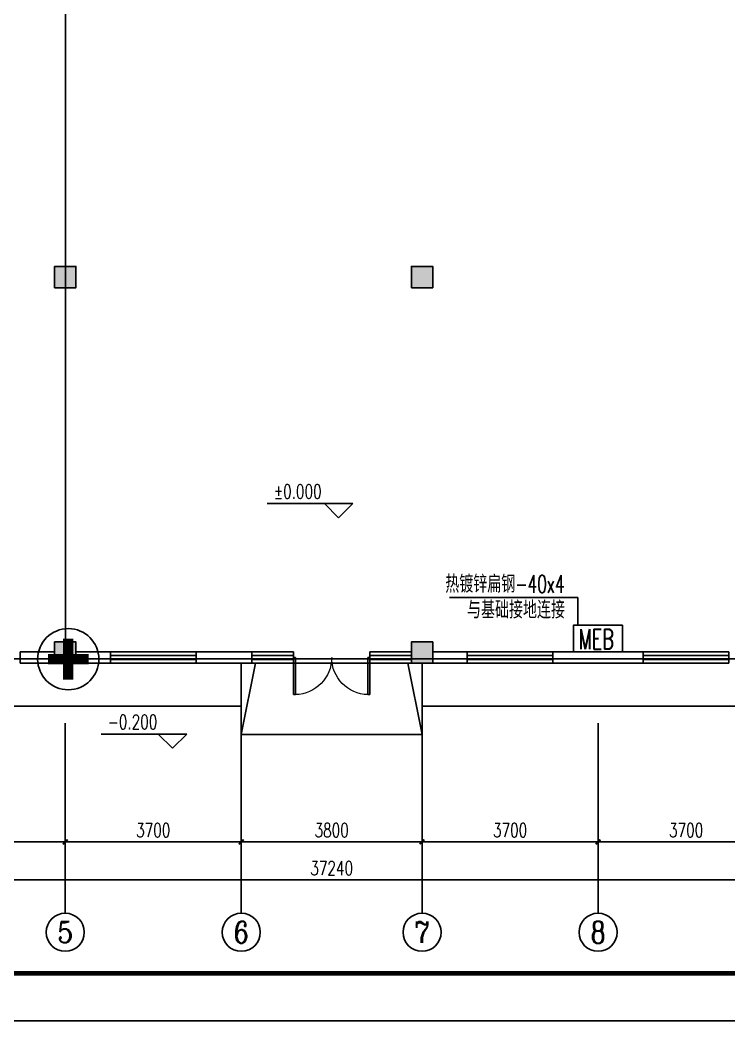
# Model space of a CAD drawing. Extents: x 343352 to 432452, y 769729 to 1078684.
# Drawn here: x 364294 to 379194, y 1036684 to 1057734 of the extents above; entities that cross this region are included whole.
import ezdxf
from ezdxf.enums import TextEntityAlignment as Align

# ---------------------------------------------------------------- set-up
doc = ezdxf.new("R2010")
doc.units = 0
doc.header["$LTSCALE"] = 1000
doc.header["$MEASUREMENT"] = 0
for name, color, linetype in [('AXIS', 3, 'Continuous'), ('AXIS_TEXT', 7, 'Continuous'), ('COLUMN', 9, 'Continuous'), ('PUB_HATCH', 8, 'Continuous'), ('PUB_TITLE', 4, 'Continuous'), ('STAIR', 2, 'Continuous'), ('TEL_TEXT', 7, 'Continuous'), ('WALL', 9, 'Continuous'), ('WINDOW', 4, 'Continuous'), ('WIRE-接地', 4, 'Continuous'), ('防雷', 6, 'Lighting')]:
    doc.layers.add(name, color=color, linetype=linetype)
doc.styles.add('_TCH_AXIS', font='COMPLEX', dxfattribs={"bigfont": 'GBCBIG'})
doc.styles.add('_TCH_DIM', font='SIMPLEX', dxfattribs={"bigfont": 'GBCBIG'})
doc.styles.add('_TCH_DIM_T3', font='SIMPLEX', dxfattribs={"width": 0.705882, "bigfont": 'GBCBIG'})
doc.styles.add('COMPLEX', font='COMPLEX')
doc.styles.add('hztxt', font='SIMPLEX', dxfattribs={"width": 0.8, "height": 3.5, "bigfont": 'HZTXT'})
doc.styles.add('TG_LINETYPE', font='SIMPLEX', dxfattribs={"width": 0.8, "height": 3, "bigfont": 'HZTXT'})
doc.linetypes.add('Lighting', pattern='A,1,[136,sr.shx,S=0.1,R=0,X=-0.5,Y=0],0', length=1)
doc.linetypes.add('TG_E', pattern='A,2,-0.4,["E",TG_LINETYPE,S=0.1,R=0,X=-0.28,Y=-0.15],0', length=2.4)
doc.dimstyles.new('_TCH_ARCH&&100', dxfattribs={"dimtxt": 297.5, "dimasz": 100, "dimexe": 250, "dimexo": 300, "dimgap": 100, "dimtad": 1, "dimdec": 0, "dimzin": 0, "dimdsep": 46, "dimtxsty": '_TCH_DIM_T3', "dimblk": 'ARCHTICK', "dimcen": 0.09, "dimclrt": 7, "dimazin": 2, "dimtfac": 1, "dimtdec": 0, "dimtix": 1, "dimtmove": 2, "dimatfit": 3, "dimfxl": 0, "dimtolj": 1, "dimtzin": 0, "dimarcsym": 0})

# ---------------------------------------------------------------- blocks, each defined once
blk = doc.blocks.new('A$C66C73A9E')
at = {"layer": '防雷', "const_width": 100}
for points in [[(300, 500), (300, 100)], [(100, 300), (500, 300)]]:
    blk.add_lwpolyline(points, dxfattribs=at)
at = {"layer": '防雷', "linetype": 'Continuous'}
blk.add_circle((300, 300), 300, dxfattribs=at)
blk = doc.blocks.new('_ArchTick')
at = {"color": 0, "linetype": 'ByBlock', "const_width": 0.4}
blk.add_lwpolyline([(-0.5, -0.5), (0.5, 0.5)], dxfattribs=at)
blk = doc.blocks.new('*D81')
at = {"layer": 'AXIS', "color": 0, "lineweight": -2}
for p, q in [((361544, 1042650), (361544, 1040200)), ((365244, 1042650), (365244, 1040200)), ((361544, 1040450), (365244, 1040450))]:
    blk.add_line(p, q, dxfattribs=at)
at = {"layer": 'Defpoints', "color": 0}
for p in [(361544, 1042950), (365244, 1042950), (365244, 1040450)]:
    blk.add_point(p, dxfattribs=at)
at = {"layer": 'AXIS', "color": 0, "lineweight": -2, "xscale": 100, "yscale": 100, "zscale": 100, "rotation": 180}
blk.add_blockref('_ArchTick', (361544, 1040450), dxfattribs=at)
at = {"layer": 'AXIS', "color": 0, "lineweight": -2, "xscale": 100, "yscale": 100, "zscale": 100}
blk.add_blockref('_ArchTick', (365244, 1040450), dxfattribs=at)
at = {"layer": 'AXIS', "color": 7, "insert": (363394, 1040698), "char_height": 297.5, "attachment_point": 5, "style": '_TCH_DIM_T3'}
blk.add_mtext('\\A1;3700', dxfattribs=at)
blk = doc.blocks.new('*D82')
at = {"layer": 'AXIS', "color": 0, "lineweight": -2}
for p, q in [((365244, 1042650), (365244, 1040200)), ((368944, 1042650), (368944, 1040200)), ((365244, 1040450), (368944, 1040450))]:
    blk.add_line(p, q, dxfattribs=at)
at = {"layer": 'Defpoints', "color": 0}
for p in [(365244, 1042950), (368944, 1042950), (368944, 1040450)]:
    blk.add_point(p, dxfattribs=at)
at = {"layer": 'AXIS', "color": 0, "lineweight": -2, "xscale": 100, "yscale": 100, "zscale": 100, "rotation": 180}
blk.add_blockref('_ArchTick', (365244, 1040450), dxfattribs=at)
at = {"layer": 'AXIS', "color": 0, "lineweight": -2, "xscale": 100, "yscale": 100, "zscale": 100}
blk.add_blockref('_ArchTick', (368944, 1040450), dxfattribs=at)
at = {"layer": 'AXIS', "color": 7, "insert": (367094, 1040698), "char_height": 297.5, "attachment_point": 5, "style": '_TCH_DIM_T3'}
blk.add_mtext('\\A1;3700', dxfattribs=at)
blk = doc.blocks.new('*D83')
at = {"layer": 'AXIS', "color": 0, "lineweight": -2}
for p, q in [((368944, 1042650), (368944, 1040200)), ((372744, 1042650), (372744, 1040200)), ((368944, 1040450), (372744, 1040450))]:
    blk.add_line(p, q, dxfattribs=at)
at = {"layer": 'Defpoints', "color": 0}
for p in [(368944, 1042950), (372744, 1042950), (372744, 1040450)]:
    blk.add_point(p, dxfattribs=at)
at = {"layer": 'AXIS', "color": 0, "lineweight": -2, "xscale": 100, "yscale": 100, "zscale": 100, "rotation": 180}
blk.add_blockref('_ArchTick', (368944, 1040450), dxfattribs=at)
at = {"layer": 'AXIS', "color": 0, "lineweight": -2, "xscale": 100, "yscale": 100, "zscale": 100}
blk.add_blockref('_ArchTick', (372744, 1040450), dxfattribs=at)
at = {"layer": 'AXIS', "color": 7, "insert": (370844, 1040698), "char_height": 297.5, "attachment_point": 5, "style": '_TCH_DIM_T3'}
blk.add_mtext('\\A1;3800', dxfattribs=at)
blk = doc.blocks.new('*D84')
at = {"layer": 'AXIS', "color": 0, "lineweight": -2}
for p, q in [((372744, 1042650), (372744, 1040200)), ((376444, 1042650), (376444, 1040200)), ((372744, 1040450), (376444, 1040450))]:
    blk.add_line(p, q, dxfattribs=at)
at = {"layer": 'Defpoints', "color": 0}
for p in [(372744, 1042950), (376444, 1042950), (376444, 1040450)]:
    blk.add_point(p, dxfattribs=at)
at = {"layer": 'AXIS', "color": 0, "lineweight": -2, "xscale": 100, "yscale": 100, "zscale": 100, "rotation": 180}
blk.add_blockref('_ArchTick', (372744, 1040450), dxfattribs=at)
at = {"layer": 'AXIS', "color": 0, "lineweight": -2, "xscale": 100, "yscale": 100, "zscale": 100}
blk.add_blockref('_ArchTick', (376444, 1040450), dxfattribs=at)
at = {"layer": 'AXIS', "color": 7, "insert": (374594, 1040698), "char_height": 297.5, "attachment_point": 5, "style": '_TCH_DIM_T3'}
blk.add_mtext('\\A1;3700', dxfattribs=at)
blk = doc.blocks.new('*D85')
at = {"layer": 'AXIS', "color": 0, "lineweight": -2}
for p, q in [((376444, 1042650), (376444, 1040200)), ((380144, 1042650), (380144, 1040200)), ((376444, 1040450), (380144, 1040450))]:
    blk.add_line(p, q, dxfattribs=at)
at = {"layer": 'Defpoints', "color": 0}
for p in [(376444, 1042950), (380144, 1042950), (380144, 1040450)]:
    blk.add_point(p, dxfattribs=at)
at = {"layer": 'AXIS', "color": 0, "lineweight": -2, "xscale": 100, "yscale": 100, "zscale": 100, "rotation": 180}
blk.add_blockref('_ArchTick', (376444, 1040450), dxfattribs=at)
at = {"layer": 'AXIS', "color": 0, "lineweight": -2, "xscale": 100, "yscale": 100, "zscale": 100}
blk.add_blockref('_ArchTick', (380144, 1040450), dxfattribs=at)
at = {"layer": 'AXIS', "color": 7, "insert": (378294, 1040698), "char_height": 297.5, "attachment_point": 5, "style": '_TCH_DIM_T3'}
blk.add_mtext('\\A1;3700', dxfattribs=at)
blk = doc.blocks.new('*D90')
at = {"layer": 'AXIS', "color": 0, "lineweight": -2}
for p, q in [((352224, 1042650), (352224, 1039400)), ((389464, 1042650), (389464, 1039400)), ((352224, 1039650), (389464, 1039650))]:
    blk.add_line(p, q, dxfattribs=at)
at = {"layer": 'Defpoints', "color": 0}
for p in [(352224, 1042950), (389464, 1042950), (389464, 1039650)]:
    blk.add_point(p, dxfattribs=at)
at = {"layer": 'AXIS', "color": 0, "lineweight": -2, "xscale": 100, "yscale": 100, "zscale": 100, "rotation": 180}
blk.add_blockref('_ArchTick', (352224, 1039650), dxfattribs=at)
at = {"layer": 'AXIS', "color": 0, "lineweight": -2, "xscale": 100, "yscale": 100, "zscale": 100}
blk.add_blockref('_ArchTick', (389464, 1039650), dxfattribs=at)
at = {"layer": 'AXIS', "color": 7, "insert": (370844, 1039898), "char_height": 297.5, "attachment_point": 5, "style": '_TCH_DIM_T3'}
blk.add_mtext('\\A1;37240', dxfattribs=at)
blk = doc.blocks.new('$DorLib2D$00000002')
for p, q in [((-0.5, 0), (-0.5, 0.4875)), ((-0.475, 0.4875), (-0.5, 0.4875)), ((-0.475, 0), (-0.475, 0.4875)), ((0.475, 0), (0.475, 0.4875)), ((0.475, 0.4875), (0.5, 0.4875)), ((0.5, 0), (0.5, 0.4875)), ((-0.5, 0), (-0.475, 0)), ((0.5, 0), (0.475, 0))]:
    blk.add_line(p, q)
at = {"lineweight": 13}
for centre, start, end in [((-0.4875, 0), 0, 88.53072), ((0.4875, 0), 91.46928, 180)]:
    blk.add_arc(centre, 0.4875, start, end, dxfattribs=at)
blk = doc.blocks.new('_FZH')
blk.add_lwpolyline([(-0.5, -0.5), (0.5, -0.5), (0.5, 0.5), (-0.5, 0.5)], close=True)
at = {"layer": 'PUB_HATCH'}
blk.add_solid([(-0.5, -0.5), (0.5, -0.5), (-0.5, 0.5), (0.5, 0.5)], dxfattribs=at)
blk = doc.blocks.new('$TCHSYS$WIN2D')
for p, q in [((-0.5, 0.5), (0.5, 0.5)), ((-0.5, 0.5), (-0.5, -0.5)), ((0.5, 0.5), (0.5, -0.5)), ((0.5, 0.167), (-0.5, 0.167)), ((0.5, -0.167), (-0.5, -0.167)), ((-0.5, -0.5), (0.5, -0.5))]:
    blk.add_line(p, q)
blk = doc.blocks.new('_AXISO')
blk.add_circle((0, 0), 0.5)
at = {"layer": 'AXIS_TEXT', "style": 'COMPLEX', "width": 1.041667}
blk.add_attdef('A', text='', height=0.56, dxfattribs=at).set_placement((-0.25, -0.28), (0.25, -0.28), align=Align.FIT)

msp = doc.modelspace()

# ---------------------------------------------------------------- linework, layer by layer
for p, q in [((373317.3, 1045592.2), (376014.4, 1045592.2)), ((376014.4, 1045592.2), (376014.4, 1045010.2))]:
    msp.add_line(p, q)
at = {"color": 2}
for points in [[(368944.3, 1043307), (351324.3, 1043307), (351324.3, 1072347), (352344.3, 1072347)], [(354144.3, 1072347), (390364.3, 1072347), (390364.3, 1043307), (372744.3, 1043307)]]:
    msp.add_lwpolyline(points, dxfattribs=at)
msp.add_lwpolyline([(376959.1, 1045010.2), (376959.1, 1044447), (375929.6, 1044447), (375929.6, 1045010.2)], close=True)
at = {"layer": 'AXIS'}
for p, q in [((371290.4, 1047564.6), (369490.4, 1047564.6)), ((370990.4, 1047264.6), (370690.4, 1047564.6)), ((370990.4, 1047264.6), (371290.4, 1047564.6)), ((365244.3, 1042949.5), (365244.3, 1038949.5)), ((368944.3, 1042949.5), (368944.3, 1038949.5)), ((372744.3, 1042949.5), (372744.3, 1038949.5)), ((376444.3, 1042949.5), (376444.3, 1038949.5)), ((367800.7, 1042718.8), (366000.7, 1042718.8)), ((367500.7, 1042418.8), (367200.7, 1042718.8)), ((367500.7, 1042418.8), (367800.7, 1042718.8))]:
    msp.add_line(p, q, dxfattribs=at)
at = {"layer": 'PUB_TITLE'}
msp.add_lwpolyline([(343352.5, 1036683.9), (402752.5, 1036683.9), (402752.5, 1078683.9), (343352.5, 1078683.9)], close=True, dxfattribs=at)
at = {"layer": 'PUB_TITLE', "const_width": 100}
msp.add_lwpolyline([(345852.5, 1037683.9), (401752.5, 1037683.9), (401752.5, 1077683.9), (345852.5, 1077683.9)], close=True, dxfattribs=at)
at = {"layer": 'STAIR'}
for p, q in [((368944.3, 1042707), (368944.3, 1044207)), ((368944.3, 1044207), (372744.3, 1044207)), ((369244.3, 1044207), (368944.3, 1042707)), ((372444.3, 1044207), (372744.3, 1042707)), ((372744.3, 1042707), (372744.3, 1044207)), ((368944.3, 1042707), (372744.3, 1042707))]:
    msp.add_line(p, q, dxfattribs=at)
at = {"layer": 'WALL'}
for p, q in [((365019.3, 1044447), (364294.3, 1044447)), ((364294.3, 1044447), (364294.3, 1044207)), ((366194.3, 1044447), (365469.3, 1044447)), ((366194.3, 1044207), (366194.3, 1044447)), ((369169.3, 1044447), (367994.3, 1044447)), ((367994.3, 1044447), (367994.3, 1044207)), ((369169.3, 1044207), (369169.3, 1044447)), ((373694.3, 1044447), (372969.3, 1044447)), ((373694.3, 1044207), (373694.3, 1044447)), ((377394.3, 1044447), (375494.3, 1044447)), ((375494.3, 1044447), (375494.3, 1044207)), ((377394.3, 1044207), (377394.3, 1044447)), ((364294.3, 1044207), (365019.3, 1044207)), ((365469.3, 1044207), (366194.3, 1044207)), ((367994.3, 1044207), (369169.3, 1044207)), ((372969.3, 1044207), (373694.3, 1044207)), ((375494.3, 1044207), (377394.3, 1044207))]:
    msp.add_line(p, q, dxfattribs=at)
at = {"layer": 'WIRE-接地', "linetype": 'TG_E', "const_width": 35}
for points in [[(354187.5, 1071311.2), (354187.5, 1052232.3), (352317.5, 1052232.3), (352317.5, 1044301), (389319.1, 1044301), (389319.1, 1058937.9), (387494.7, 1058937.9), (387494.7, 1071312.4), (354214.7, 1071312.4)], [(365252.3, 1071312.4), (365252.3, 1044301)]]:
    msp.add_lwpolyline(points, dxfattribs=at)

# ---------------------------------------------------------------- block references
at = {"layer": 'AXIS'}
ref = msp.add_blockref('_AXISO', (365244.3, 1038549.5), dxfattribs=dict(at, xscale=800, yscale=800, zscale=800))
ref.add_attrib('A', '5', dxfattribs={"layer": 'AXIS_TEXT', "height": 450.2, "style": '_TCH_AXIS', "width": 1.109827}).set_placement((365077.8, 1038324.4), (365410.9, 1038324.4), align=Align.FIT)
ref = msp.add_blockref('_AXISO', (368944.3, 1038549.5), dxfattribs=dict(at, xscale=800, yscale=800, zscale=800))
ref.add_attrib('A', '6', dxfattribs={"layer": 'AXIS_TEXT', "height": 452, "style": '_TCH_AXIS', "width": 1.097143}).set_placement((368779, 1038323.5), (369109.7, 1038323.5), align=Align.FIT)
ref = msp.add_blockref('_AXISO', (372744.3, 1038549.5), dxfattribs=dict(at, xscale=800, yscale=800, zscale=800))
ref.add_attrib('A', '7', dxfattribs={"layer": 'AXIS_TEXT', "height": 450.2, "style": '_TCH_AXIS', "width": 1.109827}).set_placement((372577.8, 1038324.4), (372910.9, 1038324.4), align=Align.FIT)
ref = msp.add_blockref('_AXISO', (376444.3, 1038549.5), dxfattribs=dict(at, xscale=800, yscale=800, zscale=800))
ref.add_attrib('A', '8', dxfattribs={"layer": 'AXIS_TEXT', "height": 452, "style": '_TCH_AXIS', "width": 1.097143}).set_placement((376279, 1038323.5), (376609.7, 1038323.5), align=Align.FIT)
at = {"layer": 'COLUMN', "xscale": 450, "yscale": 450, "zscale": 450}
for p in [(365244.3, 1052327), (372744.3, 1052327), (365244.3, 1044432), (372744.3, 1044432)]:
    msp.add_blockref('_FZH', p, dxfattribs=at)
at = {"layer": 'WINDOW', "rotation": 180}
for name, p, xscale, yscale, zscale in [('$TCHSYS$WIN2D', (367094.3, 1044327), -1800, -240, -1800), ('$TCHSYS$WIN2D', (369606.8, 1044327), -874.9999999703141, -240, -874.9999999703141), ('$DorLib2D$00000002', (370844.3, 1044327), -1600, 1600, -1600), ('$TCHSYS$WIN2D', (372081.8, 1044327), -874.9999999703723, -240, -874.9999999703723), ('$TCHSYS$WIN2D', (374594.3, 1044327), -1800, 240, -1800), ('$TCHSYS$WIN2D', (378294.3, 1044327), -1800, 240, -1800)]:
    msp.add_blockref(name, p, dxfattribs=dict(at, xscale=xscale, yscale=yscale, zscale=zscale))
at = {"layer": '防雷', "xscale": 2.142595954239368, "yscale": 2.142595954239368, "zscale": 2.142595952640001}
msp.add_blockref('A$C66C73A9E', (364664.9, 1043649.8, 0), dxfattribs=at)

# ---------------------------------------------------------------- texts
at = {"layer": 'AXIS', "color": 7, "style": '_TCH_DIM', "width": 0.705882}
for s, p in [('%%P0.000', (369625.4, 1047669.6)), ('-0.200', (366135.7, 1042823.8))]:
    msp.add_text(s, height=297.5, dxfattribs=at).set_placement(p)
at = {"layer": 'TEL_TEXT', "style": 'hztxt'}
for s, height, width, p in [('热镀锌扁钢', 367.5, 0.8, (373232.1, 1045689.7)), ('-40x4', 367.5, 0.64, (374702.1, 1045689.7)), ('与基础接地连接', 367.5, 0.8, (373689.1, 1045147.1)), ('MEB', 420, 0.64, (376034.7, 1044505.4))]:
    msp.add_text(s, height=height, dxfattribs=dict(at, width=width)).set_placement(p)

# ---------------------------------------------------------------- dimensions: what is measured, and where the dimension line sits
at = {"layer": 'AXIS'}
for p1, p2, distance, picture, middle in [((352224.3, 1042949.5), (389464.3, 1042949.5), -3300, '*D90', (370844.3, 1039898.3)), ((361544.3, 1042949.5), (365244.3, 1042949.5), -2500, '*D81', (363394.3, 1040698.3)), ((365244.3, 1042949.5), (368944.3, 1042949.5), -2500, '*D82', (367094.3, 1040698.3)), ((368944.3, 1042949.5), (372744.3, 1042949.5), -2500, '*D83', (370844.3, 1040698.3)), ((372744.3, 1042949.5), (376444.3, 1042949.5), -2500, '*D84', (374594.3, 1040698.3)), ((376444.3, 1042949.5), (380144.3, 1042949.5), -2500, '*D85', (378294.3, 1040698.3))]:
    dim = msp.add_aligned_dim(p1=p1, p2=p2, distance=distance, dimstyle='_TCH_ARCH&&100', dxfattribs=at)
    dim.commit()
    dim.dimension.update_dxf_attribs({"geometry": picture, "text_midpoint": middle})

doc.saveas('drawing.dxf')
